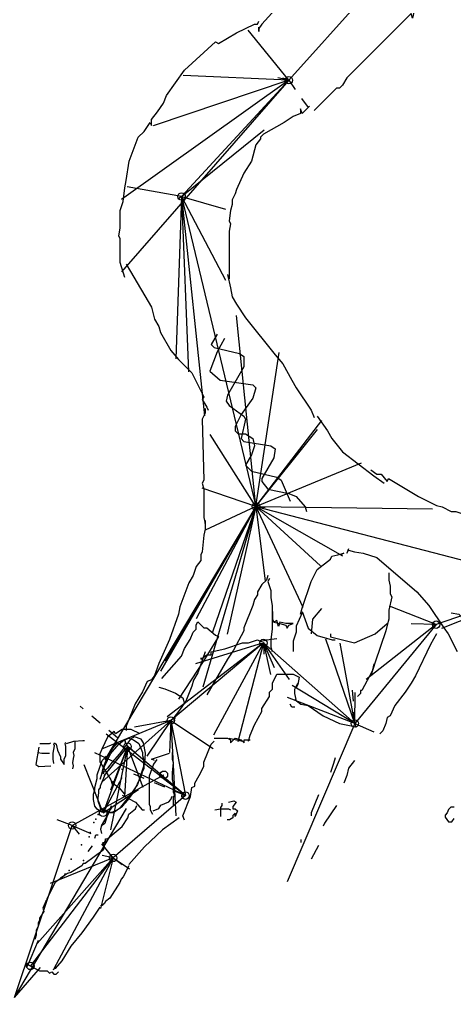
# Model space of a CAD drawing. Header units: millimetres. Extents: x -279 to 9, y -50 to 310.
# Drawn here: x -30.76 to -19.09, y 0.39 to 26.63 of the extents above; entities that cross this region are included whole.
import ezdxf

# ---------------------------------------------------------------- set-up
doc = ezdxf.new("R2010")
doc.units = ezdxf.units.MM
doc.linetypes.add('DASH', pattern=[0.6, 0.3, -0.3])

msp = doc.modelspace()

# ---------------------------------------------------------------- linework, layer by layer
at = {"layer": 'Shots', "color": 1}
for p, q in [((-19.496, 29.518), (-23.536, 25.004)), ((-23.536, 25.004), (-26.412, 21.882)), ((-26.412, 21.882), (-24.416, 13.564)), ((-24.416, 13.564), (-16.424, 11.488)), ((-16.424, 11.488), (-19.584, 10.394)), ((-19.584, 10.394), (-21.764, 7.742)), ((-24.216, 9.902), (-26.7, 7.822)), ((-21.764, 7.742), (-24.216, 9.902)), ((-26.7, 7.822), (-26.306, 5.806)), ((-27.862, 7.122), (-28.518, 5.344)), ((-26.306, 5.806), (-27.862, 7.122)), ((-29.346, 5.004), (-26.886, 6.366)), ((-26.886, 6.366), (-26.886, 6.366)), ((-26.306, 5.806), (-28.246, 4.134)), ((-26.306, 5.806), (-26.306, 5.806)), ((-30.896, 0.39), (-29.346, 5.004)), ((-28.246, 4.134), (-30.468, 1.236))]:
    msp.add_line(p, q, dxfattribs=at)
for centre in [(-23.536, 25.004), (-26.412, 21.882), (-24.416, 13.564), (-19.584, 10.394), (-24.216, 9.902), (-26.7, 7.822), (-21.764, 7.742), (-27.862, 7.122), (-26.886, 6.366), (-26.886, 6.366), (-26.306, 5.806), (-26.306, 5.806), (-28.518, 5.344), (-29.346, 5.004), (-28.246, 4.134), (-30.468, 1.236)]:
    msp.add_circle(centre, 0.1, dxfattribs=at)
at = {"layer": 'Sketch', "color": 0}
for points in [[(-21.978, 29.432), (-22.018, 29.272), (-22.138, 28.912), (-22.418, 28.432), (-23.538, 27.312), (-24.258, 26.512), (-24.338, 26.392), (-24.338, 26.312), (-24.338, 26.432)], [(-19.458, 27.352), (-19.658, 27.232), (-20.178, 26.832), (-20.218, 26.672), (-20.258, 26.792), (-20.618, 26.432), (-21.658, 25.392), (-21.978, 25.072), (-22.098, 24.872), (-22.178, 24.792), (-22.258, 24.792), (-22.858, 24.192)], [(-27.938, 19.712), (-28.058, 20.112), (-28.058, 20.752), (-28.098, 20.832), (-28.058, 21.032), (-28.058, 21.512), (-27.978, 21.752), (-27.938, 22.112), (-27.898, 22.312), (-27.818, 22.832), (-27.578, 23.472), (-27.418, 23.632), (-27.258, 23.872), (-27.218, 23.792), (-27.218, 23.952), (-27.058, 24.152), (-27.058, 24.152), (-26.898, 24.392), (-26.818, 24.592), (-26.338, 25.272), (-25.498, 26.032), (-25.418, 25.992), (-24.938, 26.272), (-24.458, 26.512), (-24.378, 26.512), (-24.338, 26.592)], [(-22.978, 24.312), (-23.178, 24.112), (-23.218, 24.232), (-23.218, 24.112), (-23.418, 24.032), (-23.658, 23.872), (-24.218, 23.552), (-24.298, 23.472), (-24.298, 23.432), (-24.418, 23.272), (-24.538, 22.832), (-24.738, 22.512), (-24.938, 22.072), (-24.978, 21.952), (-25.058, 21.792), (-25.058, 21.672), (-25.098, 21.512), (-25.138, 21.232), (-25.098, 21.152), (-25.138, 20.952), (-25.138, 19.672), (-25.138, 19.672), (-25.138, 19.752)], [(-27.898, 20.072), (-27.778, 19.872), (-27.218, 18.912), (-27.138, 18.592), (-27.018, 18.392), (-26.978, 18.232), (-26.698, 17.752), (-26.498, 17.512), (-26.338, 17.352), (-26.138, 17.152), (-25.818, 16.512), (-25.858, 16.432), (-25.738, 16.232), (-25.698, 16.152)], [(-25.178, 19.792), (-25.098, 19.432), (-25.058, 19.192), (-24.938, 18.992), (-24.698, 18.632), (-23.898, 17.632), (-23.698, 17.392), (-23.458, 16.952), (-23.338, 16.752), (-22.938, 16.152), (-22.858, 15.952)], [(-25.778, 16.192), (-25.778, 16.072), (-25.858, 15.912), (-25.818, 14.272), (-25.858, 14.192), (-25.818, 14.032), (-25.818, 13.272), (-25.778, 13.112), (-25.778, 13.192), (-25.778, 12.952), (-25.818, 12.792), (-25.858, 12.352), (-25.898, 12.272), (-25.898, 12.112), (-26.018, 11.952), (-26.098, 11.712), (-26.218, 11.512), (-26.458, 10.872), (-26.498, 10.672), (-26.738, 9.992), (-27.018, 9.352), (-27.138, 9.032), (-27.218, 8.912), (-27.338, 8.872), (-27.458, 8.592), (-27.658, 8.272), (-27.898, 7.672), (-27.898, 7.552)], [(-22.778, 15.992), (-22.498, 15.592), (-22.378, 15.392), (-22.098, 15.032), (-21.258, 14.392), (-20.978, 14.192)], [(-21.338, 14.552), (-21.178, 14.432), (-21.058, 14.432), (-20.898, 14.232), (-20.858, 14.312), (-20.058, 13.832), (-19.578, 13.592), (-19.418, 13.552), (-19.178, 13.432), (-19.058, 13.432), (-18.818, 13.352), (-18.618, 13.352), (-18.178, 13.192), (-17.938, 13.192), (-17.458, 13.112), (-17.258, 13.072), (-16.858, 13.072), (-16.778, 13.112), (-16.698, 13.072), (-15.938, 13.272), (-15.778, 13.312), (-15.898, 13.352)], [(-21.938, 12.432), (-21.978, 12.312), (-21.938, 12.392), (-21.778, 12.352), (-21.538, 12.312), (-21.178, 12.192), (-20.098, 11.272), (-19.778, 10.912), (-19.378, 10.312), (-19.258, 10.152), (-19.018, 9.672)], [(-23.218, 10.672), (-23.178, 10.832), (-22.938, 11.552), (-22.778, 11.872), (-22.418, 12.152), (-22.378, 12.232), (-22.218, 12.272), (-22.058, 12.312), (-22.138, 12.272)], [(-24.098, 11.712), (-24.138, 11.592), (-24.258, 11.472), (-24.378, 11.272), (-24.378, 11.192), (-24.458, 11.072), (-24.498, 10.912), (-24.738, 10.312), (-24.738, 10.232), (-25.018, 9.712), (-25.178, 9.472), (-25.498, 8.912), (-25.738, 8.512)], [(-24.058, 11.632), (-24.098, 11.552), (-24.018, 11.312), (-24.018, 11.112), (-23.978, 10.912), (-23.978, 10.272), (-24.018, 9.992), (-24.018, 9.792), (-23.978, 9.672)], [(-20.856, 11.784), (-20.856, 11.584), (-20.816, 11.424), (-20.816, 11.224), (-20.776, 11.144), (-20.856, 10.784), (-20.856, 10.544), (-20.896, 10.384), (-20.936, 10.224), (-21.216, 9.384), (-21.336, 9.024)], [(-22.656, 10.824), (-22.896, 10.544), (-22.936, 10.144)], [(-23.178, 10.712), (-23.338, 10.352), (-23.338, 10.192), (-23.418, 9.952), (-23.418, 9.672)], [(-25.896, 9.504), (-25.896, 9.464), (-25.736, 9.584), (-25.616, 9.584), (-25.616, 9.664), (-25.256, 9.744), (-24.776, 9.904), (-24.616, 9.904), (-24.376, 9.984), (-24.296, 9.944), (-24.136, 9.984), (-23.856, 10.024)], [(-19.576, 10.144), (-19.736, 9.864), (-20.136, 9.024), (-20.256, 8.824), (-20.416, 8.584), (-20.696, 8.224), (-20.816, 7.944), (-20.896, 7.904), (-20.936, 7.744), (-21.016, 7.544), (-21.096, 7.464)], [(-25.776, 9.664), (-25.976, 9.104), (-26.096, 8.904), (-26.136, 8.744), (-26.296, 8.344), (-26.496, 8.064), (-26.616, 7.904), (-26.616, 7.824), (-26.576, 7.904)], [(-21.256, 9.344), (-21.296, 9.144), (-21.576, 8.624), (-21.616, 8.624), (-21.616, 8.544), (-21.696, 8.464)], [(-24.616, 7.264), (-24.576, 7.424), (-24.456, 7.704), (-24.256, 8.064), (-24.256, 8.064), (-24.256, 8.144), (-24.056, 8.464), (-24.056, 8.584), (-23.976, 8.664), (-23.976, 8.824), (-23.856, 9.064), (-23.416, 9.064), (-23.256, 8.984), (-23.296, 8.784), (-23.336, 8.704)], [(-23.336, 8.384), (-23.376, 8.544), (-23.376, 8.664), (-23.296, 8.824)], [(-23.376, 8.184), (-23.456, 8.184), (-23.496, 8.264)], [(-23.376, 8.384), (-23.216, 8.264), (-23.016, 8.224), (-22.616, 7.944), (-22.176, 7.744), (-21.776, 7.664)], [(-27.958, 7.004), (-28.458, 6.384), (-28.598, 6.064), (-28.598, 6.024), (-28.638, 5.964), (-28.638, 5.884), (-28.658, 5.744), (-28.658, 5.664), (-28.598, 5.484), (-28.538, 5.404), (-28.458, 5.424), (-28.358, 5.364), (-28.278, 5.364), (-28.138, 5.424), (-27.998, 5.524), (-27.858, 5.684), (-27.718, 5.864), (-27.478, 6.364), (-27.458, 6.444), (-27.418, 6.544), (-27.418, 6.604), (-27.398, 6.684), (-27.378, 6.944), (-27.438, 7.224), (-27.498, 7.324), (-27.678, 7.384), (-27.778, 7.324), (-28.078, 6.924), (-28.278, 6.704), (-28.398, 6.544), (-28.498, 6.444), (-28.518, 6.384)], [(-27.526, 7.464), (-27.766, 7.584), (-28.006, 7.584), (-28.186, 7.464), (-28.216, 7.524), (-28.396, 7.374), (-28.546, 7.074), (-28.606, 6.924), (-28.606, 6.714), (-28.306, 6.234), (-28.276, 6.114), (-28.246, 6.204), (-28.216, 6.114), (-28.096, 6.024), (-27.946, 5.844)], [(-30.238, 7.104), (-30.318, 6.644), (-30.238, 6.584), (-29.918, 6.604)], [(-30.218, 7.204), (-29.958, 7.204), (-29.918, 7.224)], [(-29.838, 6.664), (-29.858, 6.784), (-29.858, 6.944), (-29.818, 7.144), (-29.838, 7.184), (-29.818, 7.224), (-29.778, 7.184), (-29.738, 7.024), (-29.658, 6.844), (-29.658, 6.784), (-29.558, 6.644), (-29.558, 6.784), (-29.518, 6.884), (-29.518, 7.124), (-29.538, 7.204), (-29.518, 7.244)], [(-29.498, 7.204), (-29.298, 7.264), (-29.058, 7.284), (-29.018, 7.284)], [(-29.278, 7.264), (-29.278, 7.064), (-29.318, 6.964), (-29.298, 6.884), (-29.318, 6.804), (-29.338, 6.684), (-29.318, 6.604), (-29.338, 6.524)], [(-27.918, 7.224), (-27.918, 7.264), (-27.978, 7.284), (-28.138, 7.224), (-28.258, 7.084), (-28.398, 6.864), (-28.518, 6.564), (-28.538, 6.464), (-28.598, 6.244), (-28.478, 6.584), (-28.318, 6.924), (-28.098, 7.184), (-27.998, 7.264), (-27.838, 7.344), (-27.698, 7.304), (-27.558, 7.204), (-27.458, 6.964), (-27.458, 6.884), (-27.438, 6.784), (-27.438, 6.584), (-27.598, 6.104), (-27.818, 5.784), (-27.918, 5.664), (-28.078, 5.464), (-28.238, 5.344), (-28.358, 5.344), (-28.458, 5.384), (-28.558, 5.364), (-28.678, 5.444), (-28.738, 5.524), (-28.778, 5.704), (-28.778, 5.844), (-28.738, 5.964), (-28.738, 6.024), (-28.678, 6.264), (-28.678, 6.364), (-28.538, 6.744), (-28.438, 6.864)], [(-26.336, 5.144), (-26.376, 5.264), (-26.376, 5.264), (-26.176, 5.784), (-26.176, 5.784), (-26.136, 6.024), (-26.056, 6.064), (-26.056, 6.144), (-25.936, 6.344), (-25.816, 6.584), (-25.816, 6.704), (-25.616, 7.184), (-25.536, 7.264), (-25.536, 7.264)], [(-25.536, 7.344), (-25.176, 7.344), (-25.096, 7.304), (-25.096, 7.224), (-24.976, 7.344), (-24.816, 7.304), (-24.736, 7.224), (-24.736, 7.304), (-24.576, 7.304)], [(-25.136, 7.344), (-24.776, 7.264)], [(-30.258, 6.964), (-30.158, 6.944), (-29.958, 6.944)], [(-27.136, 6.744), (-27.216, 6.784), (-26.736, 6.944)], [(-26.666, 6.962), (-26.666, 6.782), (-26.636, 6.692), (-26.666, 6.422), (-26.666, 6.242), (-26.636, 6.122), (-26.636, 5.912), (-26.606, 5.822), (-26.636, 5.762), (-26.636, 5.552)], [(-22.296, 6.824), (-22.336, 6.664), (-22.416, 6.424)], [(-27.076, 6.774), (-27.166, 6.654), (-27.286, 6.324), (-27.286, 5.574), (-27.256, 5.514), (-27.256, 5.424), (-27.196, 5.304)], [(-21.776, 6.744), (-21.936, 6.544), (-21.976, 6.344), (-22.056, 6.144)], [(-28.006, 5.814), (-27.646, 5.634), (-27.466, 5.424), (-27.406, 5.424)], [(-27.176, 5.402), (-27.026, 5.462), (-26.966, 5.552), (-26.756, 5.642), (-26.696, 5.702), (-26.666, 5.792)], [(-22.736, 5.824), (-22.936, 5.344), (-22.936, 5.264)], [(-28.56, 4.998), (-28.38, 5.298), (-28.29, 5.538)], [(-28.456, 4.614), (-28.456, 4.524), (-28.456, 4.644), (-28.396, 4.644), (-28.216, 4.794), (-28.006, 4.974), (-27.856, 5.214), (-27.826, 5.304), (-27.646, 5.454), (-27.616, 5.544)], [(-25.336, 5.604), (-25.336, 5.544), (-25.366, 5.484), (-25.366, 5.244)], [(-25.156, 5.634), (-25.006, 5.664), (-24.946, 5.634), (-25.036, 5.514), (-25.036, 5.454), (-24.976, 5.454), (-24.916, 5.394), (-24.976, 5.244), (-24.976, 5.334), (-25.036, 5.274), (-25.036, 5.214), (-25.126, 5.154), (-25.186, 5.154)], [(-22.256, 5.544), (-22.576, 5.064), (-22.616, 4.984)], [(-28.29, 5.478), (-28.38, 5.358), (-28.47, 5.058), (-28.56, 4.998), (-28.59, 4.908), (-28.56, 4.788)], [(-25.516, 5.424), (-25.366, 5.454), (-25.156, 5.454), (-25.096, 5.424)], [(-19.104, 5.494), (-19.194, 5.494), (-19.254, 5.434), (-19.284, 5.344), (-19.344, 5.284), (-19.344, 5.224), (-19.254, 5.104), (-19.164, 5.104), (-19.104, 5.194)], [(-26.476, 5.214), (-26.926, 4.884), (-27.406, 4.434), (-27.826, 3.954)], [(-28.74, 4.668), (-28.71, 4.758), (-28.65, 4.758)], [(-28.456, 4.614), (-28.516, 4.494), (-28.516, 4.554), (-28.486, 4.434), (-28.516, 4.344), (-28.996, 3.984), (-29.056, 3.984), (-29.086, 3.924), (-29.386, 3.744), (-29.476, 3.714), (-29.656, 3.594)], [(-23.216, 4.624), (-23.216, 4.544)], [(-22.736, 4.464), (-22.936, 4.104)], [(-28.92, 4.308), (-28.8, 4.458)], [(-29.536, 3.714), (-29.566, 3.654), (-29.806, 3.474), (-30.016, 3.054), (-30.046, 2.964), (-30.046, 2.994), (-30.136, 2.784), (-30.106, 2.694), (-30.226, 2.514), (-30.226, 2.454), (-30.256, 2.394), (-30.256, 2.304), (-30.316, 2.184), (-30.316, 2.064), (-30.346, 1.944)], [(-27.826, 3.924), (-27.976, 3.624), (-28.036, 3.564), (-28.066, 3.474), (-28.336, 3.054), (-28.456, 2.964), (-28.486, 2.904), (-28.576, 2.844), (-28.516, 2.874)], [(-28.606, 2.814), (-28.786, 2.544), (-29.086, 2.124), (-29.386, 1.764), (-29.626, 1.374), (-29.806, 1.164), (-29.866, 1.134)], [(-30.256, 1.914), (-30.556, 1.224), (-30.556, 1.284), (-30.226, 1.104), (-30.016, 1.104), (-29.956, 1.044), (-29.896, 1.074), (-29.836, 1.014), (-29.776, 1.014), (-29.716, 1.074)]]:
    msp.add_lwpolyline(points, dxfattribs=at)
at = {"layer": 'Sketch', "color": 30}
msp.add_lwpolyline([(-25.458, 18.192), (-25.618, 17.912), (-25.538, 17.832), (-24.858, 17.672), (-24.738, 17.592), (-24.738, 17.312), (-25.178, 16.552), (-25.218, 16.392), (-25.138, 16.272), (-24.738, 15.992), (-24.698, 15.912), (-24.818, 15.392), (-24.738, 15.312), (-24.018, 15.192), (-23.898, 15.112), (-23.938, 14.872), (-24.258, 14.312), (-24.258, 14.232), (-24.098, 14.032), (-23.538, 13.912), (-23.338, 13.832), (-23.098, 13.552), (-23.058, 13.432)], dxfattribs=at)
at = {"layer": 'Sketch', "color": 9}
for points in [[(-25.258, 18.072), (-25.458, 17.712), (-25.658, 17.192), (-25.378, 16.952), (-24.498, 16.832), (-24.418, 16.752), (-24.498, 16.472), (-24.818, 16.032), (-24.978, 15.712), (-24.978, 15.592), (-24.898, 15.512), (-24.698, 15.512), (-24.498, 15.392), (-24.458, 15.192), (-24.538, 14.952), (-24.698, 14.672), (-24.538, 14.512), (-23.858, 14.352), (-23.738, 14.272), (-23.498, 13.712)], [(-23.976, 10.744), (-23.976, 10.544), (-23.936, 10.464), (-23.776, 10.424), (-23.616, 10.384), (-23.576, 10.304), (-23.536, 10.384), (-23.416, 10.424), (-23.616, 10.424), (-23.776, 10.464), (-23.816, 10.344), (-23.856, 10.504), (-23.936, 10.464)], [(-23.176, 10.744), (-23.016, 10.304), (-22.776, 10.104), (-22.376, 9.984), (-22.296, 9.984)], [(-19.178, 10.712), (-18.978, 10.672), (-18.858, 10.552), (-18.818, 10.352), (-18.818, 10.152), (-18.778, 10.072), (-18.458, 10.072), (-18.418, 9.992), (-18.418, 9.832), (-18.218, 9.792), (-18.058, 9.792), (-17.818, 9.512)], [(-26.938, 8.952), (-26.418, 9.552), (-26.338, 9.752), (-26.178, 9.992), (-26.098, 10.192), (-26.018, 10.272), (-26.018, 10.392), (-25.978, 10.472), (-25.978, 10.472), (-25.818, 10.312), (-25.738, 10.312), (-25.498, 10.112), (-25.418, 10.072), (-25.818, 9.432), (-26.498, 8.392)], [(-22.416, 10.144), (-22.416, 10.064), (-22.096, 9.984), (-21.776, 9.904), (-21.216, 10.144), (-20.896, 10.424)], [(-27.018, 8.712), (-26.858, 8.672), (-26.578, 8.552), (-26.378, 8.432), (-26.338, 8.272)]]:
    msp.add_lwpolyline(points, dxfattribs=at)
at = {"layer": 'Sketch', "color": 0}
for p in [(-28.65, 5.298), (-28.59, 5.448), (-28.77, 5.088), (-28.71, 5.178), (-28.86, 4.818), (-29.1, 4.488), (-28.89, 4.698), (-29.37, 4.098), (-29.04, 4.068), (-29.43, 3.798)]:
    msp.add_point(p, dxfattribs=at)
at = {"layer": 'XSect', "color": 1}
for p, q in [((-23.536, 25.004), (-24.622, 26.35)), ((-23.536, 25.004), (-28.028, 21.802)), ((-23.536, 25.004), (-28.024, 19.866)), ((-23.536, 25.004), (-27.17, 23.778)), ((-23.536, 25.004), (-26.366, 25.13)), ((-26.412, 21.882), (-24.196, 23.67)), ((-26.412, 21.882), (-27.868, 22.146)), ((-26.412, 21.882), (-26.568, 17.528)), ((-26.412, 21.882), (-25.236, 21.54)), ((-26.412, 21.882), (-25.238, 19.634)), ((-26.412, 21.882), (-26.224, 17.178)), ((-26.412, 21.882), (-25.796, 15.998)), ((-24.416, 13.564), (-24.936, 18.69)), ((-24.416, 13.564), (-23.792, 17.694)), ((-24.416, 13.564), (-22.652, 15.876)), ((-24.416, 13.564), (-25.648, 15.498)), ((-24.416, 13.564), (-22.762, 15.632)), ((-24.416, 13.564), (-21.588, 14.738)), ((-24.416, 13.564), (-25.862, 14.06)), ((-24.416, 13.564), (-28.474, 6.762)), ((-24.416, 13.564), (-26.978, 9.146)), ((-24.416, 13.564), (-26.856, 9.412)), ((-24.416, 13.564), (-26.022, 10.552)), ((-24.416, 13.564), (-25.846, 8.714)), ((-24.416, 13.564), (-25.778, 12.928)), ((-24.416, 13.564), (-25.584, 10.196)), ((-24.416, 13.564), (-25.188, 10.14)), ((-24.416, 13.564), (-24.174, 11.566)), ((-24.416, 13.564), (-23.16, 10.864)), ((-24.416, 13.564), (-22.682, 11.976)), ((-24.416, 13.564), (-22.096, 12.24)), ((-24.416, 13.564), (-19.678, 13.502)), ((-16.424, 11.488), (-19.438, 10.294)), ((-19.584, 10.394), (-20.836, 10.886)), ((-19.584, 10.394), (-21.46, 8.918)), ((-19.584, 10.394), (-20.256, 10.418)), ((-21.764, 7.742), (-22.542, 10.008)), ((-24.216, 9.902), (-26.802, 7.92)), ((-24.216, 9.902), (-26.038, 9.346)), ((-24.216, 9.902), (-25.556, 7.428)), ((-24.216, 9.902), (-24.902, 7.25)), ((-24.216, 9.902), (-23.528, 8.92)), ((-24.216, 9.902), (-24.026, 9.052)), ((-24.216, 9.902), (-23.928, 9.242)), ((-21.764, 7.742), (-22.158, 9.896)), ((-21.764, 7.742), (-23.45, 8.764)), ((-21.764, 7.742), (-23.57, 8.44)), ((-21.764, 7.742), (-21.756, 8.574)), ((-26.7, 7.822), (-28.556, 7.052)), ((-26.7, 7.822), (-28.55, 6.168)), ((-26.7, 7.822), (-27.678, 7.64)), ((-26.7, 7.822), (-27.348, 6.862)), ((-26.7, 7.822), (-26.74, 6.966)), ((-26.7, 7.822), (-25.566, 7.07)), ((-26.7, 7.822), (-26.57, 5.266)), ((-21.764, 7.742), (-23.578, 3.488)), ((-21.764, 7.742), (-21.254, 7.516)), ((-26.306, 5.806), (-28.436, 7.452)), ((-27.862, 7.122), (-28.498, 6.338)), ((-27.862, 7.122), (-28.322, 5.952)), ((-27.862, 7.122), (-28.318, 4.886)), ((-27.862, 7.122), (-27.942, 5.776)), ((-27.862, 7.122), (-27.454, 6.036)), ((-26.306, 5.806), (-28.736, 6.95)), ((-28.518, 5.344), (-29.028, 6.636)), ((-26.306, 5.806), (-27.006, 6.336)), ((-28.518, 5.344), (-28.004, 6.288)), ((-28.518, 5.344), (-27.566, 5.974)), ((-30.896, 0.39), (-27.888, 5.46)), ((-29.346, 5.004), (-29.748, 5.156)), ((-29.346, 5.004), (-28.85, 4.792)), ((-28.246, 4.134), (-28.55, 4.514)), ((-28.246, 4.134), (-30.282, 1.838)), ((-28.246, 4.134), (-29.936, 3.444)), ((-28.246, 4.134), (-29.852, 1.144)), ((-28.246, 4.134), (-28.59, 2.774)), ((-28.246, 4.134), (-27.812, 3.842)), ((-30.896, 0.39), (-30.2, 1.192))]:
    msp.add_line(p, q, dxfattribs=at)
at = {"layer": 'XSect', "color": 1, "linetype": 'DASH'}
for p, q in [((-23.536, 25.004), (-23.89, 25.08)), ((-23.536, 25.004), (-23.692, 25.056)), ((-23.536, 25.004), (-23.02, 24.27)), ((-26.412, 21.882), (-26.502, 21.812)), ((-26.412, 21.882), (-26.44, 21.89)), ((-24.416, 13.564), (-24.376, 13.578)), ((-24.416, 13.564), (-24.174, 13.534)), ((-19.584, 10.394), (-19.666, 10.38)), ((-24.216, 9.902), (-24.2, 9.542)), ((-21.764, 7.742), (-21.826, 8.656)), ((-26.306, 5.806), (-29.132, 8.206)), ((-26.7, 7.822), (-26.618, 7.776)), ((-21.764, 7.742), (-21.738, 7.63)), ((-26.306, 5.806), (-28.024, 6.518)), ((-26.306, 5.806), (-26.594, 6.048)), ((-26.306, 5.806), (-26.424, 5.78)), ((-29.346, 5.004), (-29.374, 4.932)), ((-29.346, 5.004), (-29.154, 4.768)), ((-28.246, 4.134), (-28.696, 4.23)), ((-28.246, 4.134), (-28.006, 3.956))]:
    msp.add_line(p, q, dxfattribs=at)

doc.saveas('drawing.dxf')
